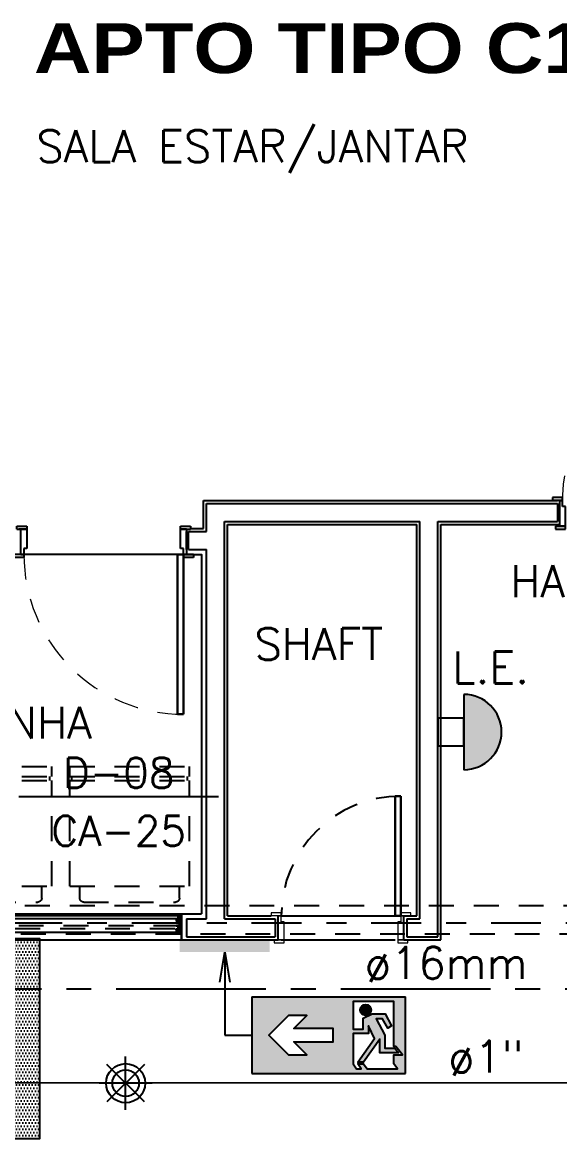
# Model space of a CAD drawing. Header units: millimetres. Extents: x 188.6 to 263.2, y 40.1 to 120.1.
# Drawn here: x 247.97 to 250.66, y 69.62 to 75.23 of the extents above; entities that cross this region are included whole.
import ezdxf
from ezdxf.enums import TextEntityAlignment as Align

# ---------------------------------------------------------------- set-up
doc = ezdxf.new("R2010")
doc.units = ezdxf.units.MM
doc.set_wipeout_variables(frame=1)
for name, pattern in [('ACAD_ISO14W100', [24, 12, -3, 0, -3, 0, -3, 0, -3]), ('CENTER2', [1.125, 0.75, -0.125, 0.125, -0.125]), ('DASHDOT2', [0.5, 0.25, -0.125, 0, -0.125]), ('HIDDEN2', [0.1875, 0.125, -0.0625]), ('XREF-TIPO$0$HIDDEN', [0.375, 0.25, -0.125]), ('XREF-TIPO$0$HIDDEN2', [0.1875, 0.125, -0.0625])]:
    doc.linetypes.add(name, pattern=pattern)
for name, color, linetype in [('ARQ', 8, 'Continuous'), ('ARQ-TXT', 8, 'Continuous'), ('ESTR-VIGAS', 11, 'HIDDEN2'), ('ESTRUTURA', 7, 'Continuous'), ('EXTINTORES', 2, 'Continuous'), ('GAS-TEXTO', 7, 'Continuous'), ('GAS-TUBO-PISO', 6, 'CENTER2'), ('INC-LE', 96, 'Continuous'), ('INC-SINALIZAÇÃO', 88, 'Continuous'), ('INC-TEXTO', 7, 'Continuous'), ('LE', 96, 'Continuous'), ('LE-TEXTO', 7, 'Continuous'), ('SPDA-COL', 7, 'Continuous'), ('SPDA-MALHA', 162, 'ACAD_ISO14W100'), ('SPK', 10, 'Continuous'), ('SPK-INTERNO', 244, 'Continuous'), ('SPK-TEXTO', 7, 'Continuous'), ('SPK-TUBO-TETO', 12, 'Continuous')]:
    doc.layers.add(name, color=color, linetype=linetype)
doc.styles.add('60-100', font='romans.shx', dxfattribs={"height": 0.16})
doc.styles.add('60-50', font='romans.shx', dxfattribs={"height": 0.08})
doc.styles.add('60-75', font='romans.shx', dxfattribs={"height": 0.12})
doc.styles.add('MC-ROMANS', font='romans')
doc.styles.add('ROMANS', font='ROMANS.SHX', dxfattribs={"height": 0.15})
doc.dimstyles.new('SETAS75', dxfattribs={"dimtxt": 0.16, "dimasz": 0.15, "dimexe": 0.15, "dimexo": 0, "dimgap": 0.1, "dimtad": 1, "dimzin": 10, "dimdsep": 46, "dimtxsty": '60-100', "dimblk1": 'OPEN', "dimblk2": 'OPEN', "dimsah": 1, "dimcen": 0, "dimclrd": 244, "dimclre": 244, "dimclrt": 7, "dimadec": 0, "dimazin": 0, "dimtfac": 1, "dimtix": 1, "dimtmove": 2, "dimatfit": 3, "dimldrblk": 'OPEN', "dimfxl": 0.15, "dimtolj": 1, "dimtzin": 6, "dimarcsym": 0})

# ---------------------------------------------------------------- blocks, each defined once
blk = doc.blocks.new('XREF-TIPO$0$geladeira')
at = {"color": 0, "linetype": 'XREF-TIPO$0$HIDDEN2'}
for p, q in [((209.0014, 120.7692), (209.0014, 121.3692)), ((209.0014, 121.3692), (209.5314, 121.3692)), ((209.5314, 120.7692), (209.5314, 121.3692)), ((209.5314, 121.3592), (209.5514, 121.3592)), ((209.5514, 120.7692), (209.5514, 121.3692)), ((209.5514, 121.3692), (209.6014, 121.3692)), ((209.6014, 120.7692), (209.6014, 121.3692)), ((208.9217, 120.8392), (208.9217, 121.2992)), ((208.9417, 121.3192), (209.0014, 121.3192)), ((208.9417, 120.8192), (209.0014, 120.8192)), ((209.5314, 120.7792), (209.5514, 120.7792)), ((209.0014, 120.7692), (209.5314, 120.7692)), ((209.5514, 120.7692), (209.6014, 120.7692))]:
    blk.add_line(p, q, dxfattribs=at)
for centre, start, end in [((208.9417, 121.2992), 90, 180), ((208.9417, 120.8392), 180, 270)]:
    blk.add_arc(centre, 0.02, start, end, dxfattribs=at)
blk = doc.blocks.new('XREF-TIPO$0$A$C0189091C')
at = {"color": 0}
for p, q in [((0.05, 0.1425), (0.05, 0.9425)), ((0.05, 0.9425), (0.08, 0.9425)), ((0.08, 0.9425), (0.05, 0.9425)), ((0.05, 0.9425), (0.05, 0.1425)), ((0.08, 0.9425), (0.08, 0.1425)), ((0.08, 0.1425), (0.08, 0.9425)), ((0, 0.1575), (0.05, 0.1575)), ((0, 0.1425), (0, 0.1575)), ((0.05, 0.1425), (0, 0.1425)), ((0, 0.1425), (0.05, 0.1425)), ((0.035, 0.015), (0.035, 0.1425)), ((0.08, 0.1425), (0.05, 0.1425)), ((0.05, 0.1425), (0.08, 0.1425)), ((0.05, 0.1425), (0.05, 0.1125)), ((0.05, 0.1125), (0.065, 0.1125)), ((0.065, 0.1125), (0.065, 0.015)), ((0.835, 0.1125), (0.85, 0.1125)), ((0.835, 0.015), (0.835, 0.1125)), ((0.85, 0.1575), (0.9, 0.1575)), ((0.85, 0.1425), (0.85, 0.1575)), ((0.865, 0.1425), (0.85, 0.1425)), ((0.85, 0.1125), (0.85, 0.1425)), ((0.85, 0.1425), (0.9, 0.1425)), ((0.865, 0.1425), (0.865, 0.015)), ((0.9, 0.1575), (0.9, 0.1425)), ((0.015, 0), (0.015, 0.015)), ((0.065, 0.015), (0.015, 0.015)), ((0.065, 0), (0.015, 0)), ((0.035, 0.015), (0.065, 0.015)), ((0.065, 0.015), (0.065, 0)), ((0.835, 0), (0.835, 0.015)), ((0.835, 0.015), (0.875, 0.015)), ((0.885, 0.015), (0.835, 0.015)), ((0.885, 0), (0.835, 0)), ((0.885, 0.015), (0.885, 0))]:
    blk.add_line(p, q, dxfattribs=at)
at = {"color": 0, "linetype": 'XREF-TIPO$0$HIDDEN2', "lineweight": 13}
blk.add_arc((0.05, 0.1425), 0.8, 360, 90, dxfattribs=at)
blk = doc.blocks.new('XREF-TIPO$0$A$C09674F7B')
h = blk.add_hatch()
h.set_pattern_fill('ANSI31', color=0, scale=0.0003, style=0)
h.paths.add_polyline_path([(0.0148, 0.0907), (0.0258, 0.0907), (0.0258, 0.0824), (0.0166, 0.0824), (0.0148, 0.0824)])
h = blk.add_hatch()
h.set_pattern_fill('ANSI31', color=0, scale=0.0003, style=0)
h.paths.add_polyline_path([(1.2852, 0.0824), (1.2852, 0.0907), (1.2742, 0.0907), (1.2742, 0.0824)])
h = blk.add_hatch()
h.set_pattern_fill('ANSI31', color=0, scale=0.0003, style=0)
h.paths.add_polyline_path([(0.0148, 0.0324), (0.0148, 0.0357), (0.0258, 0.0357), (0.0258, 0.0324), (0.0245, 0.0324)])
h = blk.add_hatch()
h.set_pattern_fill('ANSI31', color=0, scale=0.0003, style=0)
h.paths.add_polyline_path([(1.2742, 0.0305), (1.2742, 0.0338), (1.2852, 0.0338), (1.2852, 0.0305), (1.2838, 0.0305)])
at = {"color": 0}
for p, q in [((0, 0), (0, 0.0919)), ((0.0258, 0.0919), (1.2742, 0.0919)), ((0.0108, 0.0369), (0.0108, 0.0519)), ((0.0108, 0), (0.0108, 0.0353)), ((1.2892, 0.035), (1.2892, 0.0519)), ((1.3, 0.035), (1.3, 0.0519)), ((0.0144, 0), (1.289, 0))]:
    blk.add_line(p, q, dxfattribs=at)
for points in [[(0.0258, 0.0919), (0, 0.0919), (0, 0.0519), (0.0144, 0.0519, 0.446841), (0.0148, 0.0523), (0.0148, 0.0526, 0.480957), (0.0143, 0.0531), (0.0138, 0.0531), (0.0138, 0.0547, 0.329606), (0.0135, 0.0551), (0.0133, 0.0552), (0.0129, 0.0552), (0.0127, 0.0549), (0.0127, 0.0535, -0.409991), (0.0123, 0.0531), (0.0112, 0.0531, -0.414214), (0.0108, 0.0535), (0.0108, 0.0903, -0.414214), (0.0112, 0.0907), (0.0123, 0.0907, -0.414214), (0.0127, 0.0903), (0.0127, 0.0833, 0.414214), (0.0131, 0.0829), (0.0134, 0.0829, 0.414214), (0.0138, 0.0833), (0.0138, 0.0903, -0.414214), (0.0142, 0.0907), (0.0258, 0.0907), (0.0258, 0.0919)], [(1.2742, 0.0919), (1.3, 0.0919), (1.3, 0.0519), (1.2856, 0.0519, -0.446841), (1.2852, 0.0523), (1.2852, 0.0526, -0.480957), (1.2857, 0.0531), (1.2862, 0.0531), (1.2862, 0.0547, -0.329606), (1.2865, 0.0551), (1.2867, 0.0552), (1.2871, 0.0552), (1.2873, 0.0549), (1.2873, 0.0535, 0.409991), (1.2877, 0.0531), (1.2888, 0.0531, 0.414214), (1.2892, 0.0535), (1.2892, 0.0903, 0.414214), (1.2888, 0.0907), (1.2877, 0.0907, 0.414214), (1.2873, 0.0903), (1.2873, 0.0833, -0.414214), (1.2869, 0.0829), (1.2866, 0.0829, -0.414214), (1.2862, 0.0833), (1.2862, 0.0903, 0.414214), (1.2858, 0.0907), (1.2742, 0.0907), (1.2742, 0.0919)], [(0.0258, 0.0369), (0, 0.0369), (0, 0), (0.0144, 0, 0.446841), (0.0148, 0.0004), (0.0148, 0.0007, 0.480957), (0.0143, 0.0012), (0.0138, 0.0012), (0.0138, 0.0028, 0.329606), (0.0135, 0.0032), (0.0133, 0.0033), (0.0129, 0.0033), (0.0127, 0.0029), (0.0127, 0.0016, -0.409991), (0.0123, 0.0012), (0.0112, 0.0012, -0.414214), (0.0108, 0.0016), (0.0108, 0.0353, -0.414214), (0.0112, 0.0357), (0.0123, 0.0357, -0.414214), (0.0127, 0.0353), (0.0127, 0.0333, 0.414214), (0.0131, 0.0329), (0.0134, 0.0329, 0.414214), (0.0138, 0.0333), (0.0138, 0.0353, -0.414214), (0.0142, 0.0357), (0.0258, 0.0357), (0.0258, 0.0369)], [(1.2742, 0.035), (1.3, 0.035), (1.3, 0), (1.2856, 0, -0.446841), (1.2852, 0.0004), (1.2852, 0.0007, -0.480957), (1.2857, 0.0012), (1.2862, 0.0012), (1.2862, 0.0028, -0.329606), (1.2865, 0.0032), (1.2867, 0.0033), (1.2871, 0.0033), (1.2873, 0.0029), (1.2873, 0.0016, 0.409991), (1.2877, 0.0012), (1.2888, 0.0012, 0.414214), (1.2892, 0.0016), (1.2892, 0.0334, 0.414214), (1.2888, 0.0338), (1.2877, 0.0338, 0.414214), (1.2873, 0.0334), (1.2873, 0.0313, -0.414214), (1.2869, 0.0309), (1.2866, 0.0309, -0.414214), (1.2862, 0.0313), (1.2862, 0.0334, 0.414214), (1.2858, 0.0338), (1.2742, 0.0338), (1.2742, 0.035)]]:
    blk.add_lwpolyline(points, format="xyb", dxfattribs=at)
for points in [[(0.0011, 0.0907), (0.0097, 0.0907), (0.0097, 0.0532), (0.0011, 0.0532), (0.0011, 0.0907)], [(0.0014, 0.0904), (0.0094, 0.0904), (0.0094, 0.0535), (0.0014, 0.0535)], [(0.0258, 0.0907), (0.0148, 0.0907), (0.0148, 0.0824), (0.0258, 0.0824)], [(0.0166, 0.0684), (1.2838, 0.0684), (1.2838, 0.0824), (0.0166, 0.0824)], [(1.2742, 0.0907), (1.2852, 0.0907), (1.2852, 0.0824), (1.2742, 0.0824)], [(1.2989, 0.0907), (1.2903, 0.0907), (1.2903, 0.0532), (1.2989, 0.0532), (1.2989, 0.0907)], [(1.2986, 0.0904), (1.2906, 0.0904), (1.2906, 0.0535), (1.2986, 0.0535)], [(0.0011, 0.0357), (0.0097, 0.0357), (0.0097, 0.0013), (0.0011, 0.0013), (0.0011, 0.0357)], [(0.0014, 0.0354), (0.0094, 0.0354), (0.0094, 0.0016), (0.0014, 0.0016)], [(0.0258, 0.0357), (0.0148, 0.0357), (0.0148, 0.0324), (0.0258, 0.0324)], [(1.2742, 0.0338), (1.2852, 0.0338), (1.2852, 0.0305), (1.2742, 0.0305)], [(1.2989, 0.0338), (1.2903, 0.0338), (1.2903, 0.0013), (1.2989, 0.0013), (1.2989, 0.0338)], [(1.2986, 0.0335), (1.2906, 0.0335), (1.2906, 0.0016), (1.2986, 0.0016)]]:
    blk.add_lwpolyline(points, close=True, dxfattribs=at)
for points in [[(0.0258, 0.0581), (0.0258, 0.0654), (0.0257, 0.0656), (0.0254, 0.0658), (0.0252, 0.0658), (0.0249, 0.0656), (0.0248, 0.0654), (0.0248, 0.0648), (0.0148, 0.0648), (0.0141, 0.065), (0.0138, 0.0658), (0.0138, 0.0818), (0.0135, 0.0825), (0.0124, 0.0829), (0.0122, 0.0834), (0.0125, 0.0835), (0.0126, 0.0838), (0.0124, 0.0892), (0.012, 0.0894), (0.0117, 0.0894), (0.0113, 0.0892), (0.0112, 0.0839), (0.0112, 0.0834), (0.0117, 0.0822), (0.0128, 0.0818), (0.0128, 0.0658), (0.0134, 0.0643), (0.0148, 0.0638), (0.0244, 0.0638), (0.0247, 0.0636), (0.0248, 0.0634), (0.0248, 0.0581), (0.0241, 0.0558), (0.0224, 0.0544), (0.0193, 0.0534), (0.0162, 0.0529), (0.0159, 0.053), (0.0158, 0.0533), (0.0158, 0.0539), (0.0155, 0.0548), (0.0148, 0.0556), (0.0139, 0.0561), (0.0136, 0.0562), (0.0134, 0.0563), (0.0116, 0.0563), (0.0113, 0.0561), (0.0112, 0.0557), (0.0114, 0.0554), (0.0122, 0.055), (0.0124, 0.055), (0.0126, 0.055), (0.013, 0.0553), (0.0134, 0.0553), (0.0142, 0.0548), (0.0144, 0.0545), (0.0144, 0.0542), (0.0138, 0.0539), (0.0138, 0.0536), (0.0139, 0.0534), (0.0142, 0.0533), (0.0148, 0.0533), (0.0148, 0.0523), (0.0149, 0.052), (0.0152, 0.0519), (0.0191, 0.0523), (0.0228, 0.0535), (0.025, 0.0553), (0.0258, 0.0581)], [(0.0184, 0.0673), (0.019, 0.0675), (0.0197, 0.0676), (0.0199, 0.0677), (0.02, 0.068), (0.0198, 0.0683), (0.0189, 0.0683), (0.0179, 0.068), (0.017, 0.0674), (0.0169, 0.0672), (0.0169, 0.067), (0.0172, 0.0664), (0.0179, 0.0662), (0.021, 0.0662), (0.0211, 0.0661), (0.0212, 0.066), (0.0212, 0.0659), (0.0212, 0.0658), (0.0214, 0.0657), (0.0242, 0.0657), (0.0243, 0.0658), (0.0244, 0.0659), (0.0244, 0.066), (0.0244, 0.0661), (0.0246, 0.0662), (0.0256, 0.0662), (0.0258, 0.0662), (0.0258, 0.066), (0.0258, 0.0646), (0.0259, 0.0643), (0.0262, 0.0642), (0.0264, 0.0643), (0.0266, 0.0645), (0.0271, 0.0664), (0.0277, 0.0672), (0.0289, 0.0676), (0.029, 0.0678), (0.029, 0.0682), (0.0288, 0.0683), (0.0276, 0.0683), (0.0269, 0.0681), (0.0263, 0.0674), (0.0263, 0.0674), (0.0261, 0.0673), (0.0248, 0.0673), (0.0255, 0.0675), (0.0261, 0.0676), (0.0264, 0.0677), (0.0265, 0.068), (0.0265, 0.0682), (0.0264, 0.0683), (0.0253, 0.0683), (0.0243, 0.0679), (0.0235, 0.0674), (0.0234, 0.0673), (0.0232, 0.0673), (0.0214, 0.0673), (0.0221, 0.0675), (0.0228, 0.0676), (0.0231, 0.0677), (0.0232, 0.068), (0.0231, 0.0683), (0.0219, 0.0683), (0.0209, 0.068), (0.0201, 0.0674), (0.02, 0.0673), (0.0198, 0.0673), (0.0184, 0.0673)], [(1.2816, 0.0673), (1.281, 0.0675), (1.2803, 0.0676), (1.2801, 0.0677), (1.28, 0.068), (1.2802, 0.0683), (1.2811, 0.0683), (1.2821, 0.068), (1.283, 0.0674), (1.2831, 0.0672), (1.2831, 0.067), (1.2828, 0.0664), (1.2822, 0.0662), (1.2791, 0.0662), (1.2789, 0.0661), (1.2789, 0.066), (1.2789, 0.0659), (1.2788, 0.0658), (1.2787, 0.0657), (1.2759, 0.0657), (1.2757, 0.0658), (1.2757, 0.0659), (1.2757, 0.066), (1.2756, 0.0661), (1.2755, 0.0662), (1.2744, 0.0662), (1.2743, 0.0662), (1.2742, 0.066), (1.2742, 0.0646), (1.2741, 0.0643), (1.2738, 0.0642), (1.2736, 0.0643), (1.2734, 0.0645), (1.2729, 0.0664), (1.2723, 0.0672), (1.2711, 0.0676), (1.271, 0.0678), (1.271, 0.0682), (1.2713, 0.0683), (1.2724, 0.0683), (1.2731, 0.0681), (1.2737, 0.0674), (1.2738, 0.0674), (1.274, 0.0673), (1.2752, 0.0673), (1.2746, 0.0675), (1.2739, 0.0676), (1.2736, 0.0677), (1.2735, 0.068), (1.2735, 0.0682), (1.2736, 0.0683), (1.2747, 0.0683), (1.2757, 0.0679), (1.2765, 0.0674), (1.2767, 0.0673), (1.2768, 0.0673), (1.2786, 0.0673), (1.2779, 0.0675), (1.2773, 0.0676), (1.2769, 0.0677), (1.2768, 0.068), (1.2769, 0.0683), (1.2781, 0.0683), (1.2791, 0.068), (1.2799, 0.0674), (1.2801, 0.0673), (1.2802, 0.0673), (1.2816, 0.0673)], [(1.2742, 0.0581), (1.2742, 0.0654), (1.2743, 0.0656), (1.2746, 0.0658), (1.2748, 0.0658), (1.2751, 0.0656), (1.2752, 0.0654), (1.2752, 0.0648), (1.2852, 0.0648), (1.2859, 0.065), (1.2862, 0.0658), (1.2862, 0.0818), (1.2865, 0.0825), (1.2877, 0.0829), (1.2878, 0.0834), (1.2875, 0.0835), (1.2874, 0.0838), (1.2876, 0.0892), (1.288, 0.0894), (1.2883, 0.0894), (1.2887, 0.0892), (1.2888, 0.0839), (1.2888, 0.0834), (1.2884, 0.0822), (1.2872, 0.0818), (1.2872, 0.0658), (1.2866, 0.0643), (1.2852, 0.0638), (1.2756, 0.0638), (1.2754, 0.0636), (1.2752, 0.0634), (1.2752, 0.0581), (1.2759, 0.0558), (1.2776, 0.0544), (1.2807, 0.0534), (1.2838, 0.0529), (1.2841, 0.053), (1.2842, 0.0533), (1.2842, 0.0539), (1.2845, 0.0548), (1.2852, 0.0556), (1.2861, 0.0561), (1.2864, 0.0562), (1.2866, 0.0563), (1.2884, 0.0563), (1.2887, 0.0561), (1.2888, 0.0557), (1.2886, 0.0554), (1.2878, 0.055), (1.2877, 0.055), (1.2875, 0.055), (1.287, 0.0553), (1.2866, 0.0553), (1.2858, 0.0548), (1.2856, 0.0545), (1.2857, 0.0542), (1.2862, 0.0539), (1.2862, 0.0536), (1.2861, 0.0534), (1.2858, 0.0533), (1.2852, 0.0533), (1.2852, 0.0523), (1.2851, 0.052), (1.2848, 0.0519), (1.281, 0.0523), (1.2772, 0.0535), (1.275, 0.0553), (1.2742, 0.0581)], [(0.0258, 0.0062), (0.0258, 0.0154), (0.0257, 0.0156), (0.0254, 0.0158), (0.0252, 0.0158), (0.0249, 0.0156), (0.0248, 0.0154), (0.0248, 0.0148), (0.0148, 0.0148), (0.0141, 0.015), (0.0138, 0.0158), (0.0138, 0.0318), (0.0135, 0.0325), (0.0124, 0.0329), (0.0122, 0.0334), (0.0125, 0.0335), (0.0126, 0.0338), (0.0124, 0.0342), (0.012, 0.0344), (0.0117, 0.0344), (0.0113, 0.0342), (0.0112, 0.0339), (0.0112, 0.0334), (0.0117, 0.0322), (0.0128, 0.0318), (0.0128, 0.0158), (0.0134, 0.0143), (0.0148, 0.0138), (0.0244, 0.0138), (0.0247, 0.0136), (0.0248, 0.0134), (0.0248, 0.0062), (0.0241, 0.0039), (0.0224, 0.0025), (0.0194, 0.0015), (0.0162, 0.001), (0.016, 0.0011), (0.0158, 0.0014), (0.0158, 0.002), (0.0155, 0.0029), (0.0148, 0.0037), (0.0139, 0.0042), (0.0136, 0.0043), (0.0134, 0.0043), (0.0116, 0.0043), (0.0113, 0.0042), (0.0112, 0.0038), (0.0114, 0.0035), (0.0122, 0.0031), (0.0124, 0.003), (0.0126, 0.0031), (0.013, 0.0033), (0.0134, 0.0033), (0.0142, 0.0029), (0.0144, 0.0026), (0.0144, 0.0023), (0.0138, 0.002), (0.0138, 0.0017), (0.0139, 0.0015), (0.0142, 0.0013), (0.0148, 0.0013), (0.0148, 0.0004), (0.0149, 0.0001), (0.0152, 0), (0.0191, 0.0004), (0.0228, 0.0016), (0.025, 0.0034), (0.0258, 0.0062)], [(0.0184, 0.0173), (0.019, 0.0175), (0.0197, 0.0176), (0.0199, 0.0177), (0.02, 0.018), (0.0198, 0.0183), (0.0189, 0.0183), (0.0179, 0.018), (0.017, 0.0174), (0.0169, 0.0172), (0.0169, 0.017), (0.0172, 0.0164), (0.0179, 0.0162), (0.021, 0.0162), (0.0211, 0.0161), (0.0212, 0.016), (0.0212, 0.0159), (0.0212, 0.0158), (0.0214, 0.0157), (0.0242, 0.0157), (0.0243, 0.0158), (0.0244, 0.0159), (0.0244, 0.016), (0.0244, 0.0161), (0.0246, 0.0162), (0.0256, 0.0162), (0.0258, 0.0162), (0.0258, 0.016), (0.0258, 0.0146), (0.0259, 0.0143), (0.0262, 0.0142), (0.0264, 0.0143), (0.0266, 0.0145), (0.0271, 0.0164), (0.0277, 0.0172), (0.0289, 0.0176), (0.029, 0.0178), (0.029, 0.0182), (0.0288, 0.0183), (0.0276, 0.0183), (0.0269, 0.0181), (0.0263, 0.0174), (0.0263, 0.0174), (0.0261, 0.0173), (0.0248, 0.0173), (0.0255, 0.0175), (0.0261, 0.0176), (0.0264, 0.0177), (0.0265, 0.018), (0.0265, 0.0182), (0.0264, 0.0183), (0.0253, 0.0183), (0.0243, 0.0179), (0.0235, 0.0174), (0.0234, 0.0173), (0.0232, 0.0173), (0.0214, 0.0173), (0.0221, 0.0175), (0.0228, 0.0176), (0.0231, 0.0177), (0.0232, 0.018), (0.0231, 0.0183), (0.0219, 0.0183), (0.0209, 0.018), (0.0201, 0.0174), (0.02, 0.0173), (0.0198, 0.0173), (0.0184, 0.0173)], [(1.2816, 0.0154), (1.281, 0.0156), (1.2803, 0.0157), (1.2801, 0.0158), (1.28, 0.0161), (1.2802, 0.0164), (1.2811, 0.0164), (1.2821, 0.0161), (1.283, 0.0155), (1.2831, 0.0153), (1.2831, 0.0151), (1.2828, 0.0145), (1.2821, 0.0143), (1.2791, 0.0143), (1.2789, 0.0142), (1.2789, 0.0141), (1.2789, 0.014), (1.2788, 0.0139), (1.2787, 0.0138), (1.2759, 0.0138), (1.2757, 0.0139), (1.2757, 0.014), (1.2757, 0.0141), (1.2756, 0.0142), (1.2755, 0.0143), (1.2744, 0.0143), (1.2743, 0.0142), (1.2742, 0.0141), (1.2742, 0.0127), (1.2741, 0.0124), (1.2738, 0.0123), (1.2736, 0.0124), (1.2734, 0.0126), (1.2729, 0.0145), (1.2723, 0.0153), (1.2711, 0.0157), (1.271, 0.0159), (1.271, 0.0162), (1.2713, 0.0164), (1.2724, 0.0164), (1.2731, 0.0161), (1.2737, 0.0155), (1.2738, 0.0155), (1.274, 0.0154), (1.2752, 0.0154), (1.2746, 0.0156), (1.2739, 0.0157), (1.2736, 0.0158), (1.2735, 0.0161), (1.2735, 0.0163), (1.2736, 0.0164), (1.2747, 0.0164), (1.2757, 0.016), (1.2765, 0.0155), (1.2767, 0.0154), (1.2768, 0.0154), (1.2786, 0.0154), (1.2779, 0.0156), (1.2773, 0.0157), (1.2769, 0.0158), (1.2768, 0.0161), (1.2769, 0.0164), (1.2781, 0.0164), (1.2791, 0.0161), (1.2799, 0.0155), (1.2801, 0.0154), (1.2802, 0.0154), (1.2816, 0.0154)], [(1.2742, 0.0062), (1.2742, 0.0134), (1.2743, 0.0137), (1.2746, 0.0138), (1.2748, 0.0138), (1.2751, 0.0137), (1.2752, 0.0134), (1.2752, 0.0128), (1.2852, 0.0128), (1.2859, 0.0131), (1.2862, 0.0138), (1.2862, 0.0298), (1.2865, 0.0306), (1.2876, 0.031), (1.2878, 0.0314), (1.2875, 0.0316), (1.2874, 0.0319), (1.2876, 0.0323), (1.288, 0.0325), (1.2883, 0.0325), (1.2887, 0.0323), (1.2888, 0.032), (1.2888, 0.0314), (1.2884, 0.0303), (1.2872, 0.0298), (1.2872, 0.0138), (1.2866, 0.0124), (1.2852, 0.0118), (1.2756, 0.0118), (1.2754, 0.0117), (1.2752, 0.0114), (1.2752, 0.0062), (1.2759, 0.0039), (1.2776, 0.0025), (1.2807, 0.0015), (1.2838, 0.001), (1.2841, 0.0011), (1.2842, 0.0014), (1.2842, 0.002), (1.2845, 0.0029), (1.2852, 0.0037), (1.2861, 0.0042), (1.2864, 0.0043), (1.2866, 0.0043), (1.2884, 0.0043), (1.2887, 0.0042), (1.2888, 0.0038), (1.2886, 0.0035), (1.2878, 0.0031), (1.2877, 0.003), (1.2875, 0.0031), (1.287, 0.0033), (1.2866, 0.0033), (1.2858, 0.0029), (1.2856, 0.0026), (1.2857, 0.0023), (1.2862, 0.002), (1.2862, 0.0017), (1.2861, 0.0015), (1.2858, 0.0013), (1.2852, 0.0013), (1.2852, 0.0004), (1.2851, 0.0001), (1.2848, 0), (1.281, 0.0004), (1.2772, 0.0016), (1.275, 0.0034), (1.2742, 0.0062)]]:
    blk.add_lwpolyline(points, dxfattribs=at)
at = {"color": 0, "linetype": 'XREF-TIPO$0$HIDDEN', "ltscale": 0.5}
blk.add_lwpolyline([(0.0166, 0.0184), (1.2838, 0.0184), (1.2838, 0.0324), (0.0166, 0.0324)], close=True, dxfattribs=at)
blk = doc.blocks.new('ESTR-TP-29.09.2016')
at = {"layer": 'ESTR-VIGAS'}
for points in [[(45.75, 11.2952), (41.105, 11.2952)], [(41.105, 11.1552), (45.75, 11.1552)]]:
    blk.add_lwpolyline(points, dxfattribs=at)
blk = doc.blocks.new('indicação extintor')
h = blk.add_hatch()
h.set_pattern_fill('DOTS', color=50, scale=0.01)
h.paths.add_polyline_path([(0.5, 1), (-0.5, 1), (-0.5, 0), (0.5, 0)])
h.paths.add_polyline_path([(0.35, 0.85), (0.35, 0.15), (-0.35, 0.15), (-0.35, 0.85)], flags=16)
h = blk.add_hatch()
h.set_pattern_fill('DOTS', color=244, scale=0.01)
h.paths.add_polyline_path([(0.35, 0.85), (-0.35, 0.85), (-0.35, 0.15), (0.35, 0.15)])
at = {"color": 244}
for p, q in [((0.35, 0.85), (-0.35, 0.85)), ((-0.35, 0.85), (-0.35, 0.15)), ((0.35, 0.15), (0.35, 0.85)), ((-0.35, 0.15), (0.35, 0.15))]:
    blk.add_line(p, q, dxfattribs=at)
blk.add_lwpolyline([(-0.5, 0), (0.5, 0), (0.5, 1), (-0.5, 1)], close=True, dxfattribs=at)
blk = doc.blocks.new('SPK')
blk.add_wipeout([(-0.0692, 0.0692), (-0.0673, 0.0711), (-0.0673, 0.0711), (-0.0658, 0.0724), (-0.0658, 0.0724), (-0.0636, 0.0744), (-0.0636, 0.0744), (-0.0618, 0.0759), (-0.0618, 0.0759), (-0.0596, 0.0776), (-0.0596, 0.0776), (-0.0579, 0.0789), (-0.0579, 0.0789), (-0.0546, 0.0813), (-0.0546, 0.0813), (-0.0525, 0.0826), (-0.0507, 0.0837), (-0.0507, 0.0837), (-0.0481, 0.0852), (-0.0481, 0.0852), (-0.0453, 0.0868), (-0.0453, 0.0868), (-0.0431, 0.0879), (-0.0416, 0.0886), (-0.0399, 0.0894), (-0.0399, 0.0894), (-0.0364, 0.0908), (-0.0364, 0.0908), (-0.0341, 0.0917), (-0.0318, 0.0926), (-0.0302, 0.0931), (-0.0281, 0.0938), (-0.0266, 0.0942), (-0.0266, 0.0942), (-0.0244, 0.0948), (-0.0226, 0.0952), (-0.0226, 0.0952), (-0.0203, 0.0957), (-0.0203, 0.0957), (-0.0183, 0.0961), (-0.0183, 0.0961), (-0.0148, 0.0968), (-0.0148, 0.0968), (-0.0114, 0.0972), (-0.01, 0.0974), (-0.0083, 0.0975), (-0.0083, 0.0975), (-0.0058, 0.0977), (-0.0047, 0.0978), (-0.0047, 0.0978), (-0.0027, 0.0978), (-0.0027, 0.0978), (-0.001, 0.0979), (-0.001, 0.0979), (0, 0.0979), (0.0016, 0.0979), (0.0038, 0.0978), (0.0038, 0.0978), (0.0084, 0.0975), (0.0113, 0.0972), (0.0113, 0.0972), (0.0155, 0.0966), (0.0175, 0.0963), (0.0175, 0.0963), (0.0207, 0.0957), (0.0228, 0.0952), (0.0248, 0.0947), (0.0248, 0.0947), (0.0274, 0.094), (0.0274, 0.094), (0.0306, 0.093), (0.0324, 0.0924), (0.0324, 0.0924), (0.0354, 0.0912), (0.0373, 0.0905), (0.0373, 0.0905), (0.0398, 0.0894), (0.0422, 0.0883), (0.0422, 0.0883), (0.0451, 0.0869), (0.0469, 0.0859), (0.049, 0.0847), (0.0513, 0.0833), (0.053, 0.0823), (0.0549, 0.081), (0.0566, 0.0798), (0.0566, 0.0798), (0.0592, 0.078), (0.0615, 0.0762), (0.0659, 0.0724), (0.0669, 0.0714), (0.0669, 0.0714), (0.0692, 0.0692), (0.0692, 0.0692), (0.0692, 0.0692), (0.0692, 0.0692), (0.0717, 0.0667), (0.0717, 0.0667), (0.0739, 0.0642), (0.0739, 0.0642), (0.0753, 0.0626), (0.0753, 0.0626), (0.0765, 0.0611), (0.0765, 0.0611), (0.0785, 0.0585), (0.0785, 0.0585), (0.0805, 0.0556), (0.0805, 0.0556), (0.0805, 0.0556), (0.0826, 0.0526), (0.0826, 0.0526), (0.0841, 0.05), (0.0841, 0.05), (0.0855, 0.0476), (0.0865, 0.0458), (0.0865, 0.0458), (0.0877, 0.0434), (0.0877, 0.0434), (0.0877, 0.0434), (0.089, 0.0407), (0.089, 0.0407), (0.0901, 0.0382), (0.0901, 0.0382), (0.0915, 0.0348), (0.0915, 0.0348), (0.0927, 0.0315), (0.0932, 0.0298), (0.0938, 0.028), (0.0938, 0.028), (0.0938, 0.028), (0.0948, 0.0246), (0.0948, 0.0246), (0.0948, 0.0246), (0.0952, 0.0228), (0.0952, 0.0228), (0.0957, 0.0206), (0.0961, 0.0188), (0.0964, 0.0169), (0.0967, 0.0153), (0.0969, 0.0135), (0.0969, 0.0135), (0.0972, 0.0113), (0.0972, 0.0113), (0.0975, 0.0085), (0.0975, 0.0085), (0.0978, 0.005), (0.0978, 0.005), (0.0979, 0.0023), (0.0979, 0.0023), (0.0979, 0), (0.0979, 0), (0.0978, -0.0048), (0.0978, -0.0048), (0.0976, -0.0077), (0.0973, -0.0103), (0.0973, -0.0103), (0.0968, -0.0148), (0.0968, -0.0148), (0.0959, -0.0195), (0.0959, -0.0195), (0.0949, -0.0238), (0.0949, -0.0238), (0.094, -0.0272), (0.094, -0.0272), (0.093, -0.0305), (0.093, -0.0305), (0.0911, -0.0357), (0.0911, -0.0357), (0.0897, -0.0391), (0.0897, -0.0391), (0.088, -0.0429), (0.088, -0.0429), (0.0861, -0.0466), (0.0844, -0.0496), (0.082, -0.0534), (0.082, -0.0534), (0.0794, -0.0572), (0.0776, -0.0596), (0.0776, -0.0596), (0.074, -0.0641), (0.074, -0.0641), (0.074, -0.0641), (0.069, -0.069), (0.0692, -0.0692), (0.0675, -0.0709), (0.0675, -0.0709), (0.0664, -0.0719), (0.0651, -0.0731), (0.064, -0.0741), (0.0627, -0.0752), (0.061, -0.0766), (0.0597, -0.0776), (0.0584, -0.0785), (0.0564, -0.08), (0.0546, -0.0813), (0.053, -0.0823), (0.0515, -0.0833), (0.0488, -0.0849), (0.0465, -0.0862), (0.0443, -0.0873), (0.0415, -0.0887), (0.0389, -0.0898), (0.037, -0.0907), (0.0339, -0.0918), (0.0339, -0.0918), (0.0315, -0.0927), (0.0283, -0.0937), (0.0244, -0.0948), (0.0216, -0.0955), (0.019, -0.096), (0.0154, -0.0967), (0.0126, -0.0971), (0.0101, -0.0974), (0.0064, -0.0977), (0.0029, -0.0979), (0, -0.0979), (-0.0021, -0.0979), (-0.0084, -0.0975), (-0.0131, -0.097), (-0.0169, -0.0964), (-0.019, -0.096), (-0.0218, -0.0954), (-0.0218, -0.0954), (-0.0256, -0.0945), (-0.0275, -0.094), (-0.0305, -0.093), (-0.0342, -0.0917), (-0.0367, -0.0908), (-0.0398, -0.0894), (-0.044, -0.0874), (-0.0451, -0.0869), (-0.0481, -0.0853), (-0.0511, -0.0835), (-0.053, -0.0823), (-0.0553, -0.0808), (-0.059, -0.0781), (-0.0603, -0.0771), (-0.0619, -0.0759), (-0.064, -0.0741), (-0.0665, -0.0718), (-0.0676, -0.0708), (-0.0692, -0.0692), (-0.0718, -0.0665), (-0.0755, -0.0623), (-0.0755, -0.0623), (-0.0792, -0.0576), (-0.0792, -0.0576), (-0.0813, -0.0545), (-0.0813, -0.0545), (-0.0848, -0.0489), (-0.0865, -0.0458), (-0.0865, -0.0458), (-0.0865, -0.0458), (-0.0891, -0.0406), (-0.0891, -0.0406), (-0.0912, -0.0355), (-0.0912, -0.0355), (-0.093, -0.0306), (-0.093, -0.0306), (-0.0944, -0.0259), (-0.0953, -0.0222), (-0.0962, -0.0181), (-0.0967, -0.015), (-0.0972, -0.0118), (-0.0976, -0.007), (-0.0978, -0.0044), (-0.0979, 0), (-0.0978, 0.0032), (-0.0977, 0.0066), (-0.0977, 0.0066), (-0.0974, 0.01), (-0.0974, 0.01), (-0.0969, 0.0136), (-0.0965, 0.0165), (-0.096, 0.019), (-0.0954, 0.022), (-0.0947, 0.0246), (-0.094, 0.0273), (-0.0932, 0.03), (-0.0932, 0.03), (-0.0919, 0.0338), (-0.0919, 0.0338), (-0.0891, 0.0405), (-0.0878, 0.0433), (-0.0865, 0.0458), (-0.0842, 0.0499), (-0.0842, 0.0499), (-0.0842, 0.0499), (-0.0819, 0.0537), (-0.0819, 0.0537), (-0.0794, 0.0572), (-0.0794, 0.0572), (-0.0758, 0.062), (-0.0758, 0.062), (-0.0725, 0.0658), (-0.0691, 0.0691)]).dxf.layer = 'SPK'
at = {"layer": 'SPK'}
blk.add_circle((0, 0), 0.0979, dxfattribs=at)
at = {"layer": 'SPK-INTERNO'}
for p, q in [((0, 0.1332), (0, -0.1332)), ((-0.0942, 0.0942), (0.0942, -0.0942)), ((-0.0942, -0.0942), (0.0942, 0.0942)), ((-0.1332, 0), (0.1332, 0))]:
    blk.add_line(p, q, dxfattribs=at)
blk.add_circle((0, 0), 0.0666, dxfattribs=at)
blk = doc.blocks.new('LE')
at = {"layer": 'INC-LE'}
blk.add_hatch(color=256, dxfattribs=at).paths.add_polyline_path([(-0.1674, 0.1162), (0.1674, 0.1162, 1)])
blk.add_line((-0.1674, 0.1162), (0.1674, 0.1162), dxfattribs=at)
blk.add_lwpolyline([(-0.0614, 0), (0.0614, 0), (0.0614, 0.1162), (-0.0614, 0.1162)], close=True, dxfattribs=at)
blk.add_arc((0, 0.1162), 0.1674, 0, 180, dxfattribs=at)
blk = doc.blocks.new('INDU')
at = {"color": 7}
blk.add_line((-0.005, 0), (0.005, 0), dxfattribs=at)
at = {"style": 'ROMANS'}
for tag, p in [('TQ-01', (0, 0.001189)), ('100', (0, -0.001718))]:
    blk.add_attdef(tag, text='', height=0.0015, dxfattribs=at).set_placement(p, align=Align.MIDDLE)
blk = doc.blocks.new('_OPEN')
at = {"color": 0, "linetype": 'ByBlock'}
for p, q in [((-1, 0.167), (0, 0)), ((0, 0), (-1, -0.167)), ((0, 0), (-1, 0))]:
    blk.add_line(p, q, dxfattribs=at)
blk = doc.blocks.new('seta lat 1-100')
at = {"layer": 'INC-SINALIZAÇÃO'}
h = blk.add_hatch(color=119, dxfattribs=at)
h.dxf.hatch_style = 1
h.paths.add_polyline_path([(0, 0.1997), (-0.8, 0.1997), (-0.8, -0.1997), (0, -0.1997)])
h.paths.add_polyline_path([(-0.6091, 0.1021), (-0.5127, 0.1021), (-0.5808, 0.034), (-0.3767, 0.034), (-0.3767, -0.0341), (-0.5808, -0.0341), (-0.5127, -0.1022), (-0.6091, -0.1022), (-0.7112, 0)], flags=16)
h.paths.add_polyline_path([(-0.2721, 0.1757), (-0.0599, 0.1757), (-0.0599, -0.0584), (-0.0502, -0.0584), (-0.0154, -0.1022), (-0.0599, -0.1022), (-0.0599, -0.1499), (-0.0416, -0.1757), (-0.1992, -0.1757), (-0.2176, -0.1499), (-0.2478, -0.1499), (-0.2295, -0.1757), (-0.2538, -0.1757), (-0.2721, -0.1499), (-0.2721, 0.0082), (-0.1922, 0.0082), (-0.1922, 0.0475), (-0.1608, -0.0179), (-0.2478, -0.1403), (-0.2176, -0.1403), (-0.1322, -0.0203), (-0.1322, -0.0926), (-0.0353, -0.0926), (-0.0548, -0.068), (-0.1068, -0.068), (-0.1068, -0.0002), (-0.1522, 0.0852), (-0.1191, 0.0852), (-0.0914, 0.0367), (-0.0714, 0.049), (-0.1053, 0.1106), (-0.1722, 0.1106), (-0.2206, 0.0882), (-0.2206, 0.0313), (-0.2721, 0.0313)], flags=16)
h.paths.add_polyline_path([(-0.1788, 0.1312, -1), (-0.2358, 0.1312, -1)], flags=0)
h = blk.add_hatch(color=119, dxfattribs=at)
h.dxf.hatch_style = 1
h.paths.add_polyline_path([(-0.1788, 0.1312, 1), (-0.2358, 0.1312, 1)])
at = {"layer": 'INC-SINALIZAÇÃO', "color": 119}
for p, q in [((-0.8, 0.1997), (0, 0.1997)), ((-0.8, 0.1997), (-0.8, -0.1997)), ((0, -0.1997), (0, 0.1997)), ((-0.8, -0.1997), (0, -0.1997))]:
    blk.add_line(p, q, dxfattribs=at)
for points in [[(-0.1608, -0.0179), (-0.1922, 0.0475), (-0.1922, 0.0082), (-0.2721, 0.0082), (-0.2721, -0.1499), (-0.2538, -0.1757), (-0.2295, -0.1757), (-0.2478, -0.1499), (-0.2176, -0.1499), (-0.1992, -0.1757), (-0.0416, -0.1757), (-0.0599, -0.1499), (-0.0599, -0.1022), (-0.0154, -0.1022), (-0.0502, -0.0584), (-0.0599, -0.0584), (-0.0599, 0.1757), (-0.2721, 0.1757), (-0.2721, 0.0313), (-0.2206, 0.0313), (-0.2206, 0.0882), (-0.1722, 0.1106), (-0.1053, 0.1106), (-0.0714, 0.049), (-0.0914, 0.0367), (-0.1191, 0.0852), (-0.1522, 0.0852), (-0.1068, -0.0002), (-0.1068, -0.068), (-0.0548, -0.068), (-0.0353, -0.0926), (-0.1322, -0.0926), (-0.1322, -0.0203), (-0.2176, -0.1403), (-0.2478, -0.1403)], [(-0.0353, -0.0926), (-0.1322, -0.0926), (-0.1322, -0.0203), (-0.2176, -0.1403), (-0.2478, -0.1403), (-0.1608, -0.0179), (-0.1922, 0.0475), (-0.1922, 0.0082), (-0.2721, 0.0082), (-0.2721, -0.1499), (-0.2538, -0.1757), (-0.2295, -0.1757), (-0.2478, -0.1499), (-0.2176, -0.1499), (-0.1992, -0.1757), (-0.0416, -0.1757), (-0.0599, -0.1499), (-0.0599, -0.1022), (-0.0154, -0.1022), (-0.0502, -0.0584), (-0.0599, -0.0584), (-0.0599, 0.1757), (-0.2721, 0.1757), (-0.2721, 0.0313), (-0.2206, 0.0313), (-0.2206, 0.0882), (-0.1722, 0.1106), (-0.1053, 0.1106), (-0.0714, 0.049), (-0.0914, 0.0367), (-0.1191, 0.0852), (-0.1522, 0.0852), (-0.1068, -0.0002), (-0.1068, -0.068), (-0.0548, -0.068)], [(-0.5127, 0.1021), (-0.6091, 0.1021), (-0.7112, 0), (-0.6091, -0.1022), (-0.5127, -0.1022), (-0.5808, -0.0341), (-0.3767, -0.0341), (-0.3767, 0.034), (-0.5808, 0.034)], [(-0.3767, 0.034), (-0.5808, 0.034), (-0.5127, 0.1021), (-0.6091, 0.1021), (-0.7112, 0), (-0.6091, -0.1022), (-0.5127, -0.1022), (-0.5808, -0.0341), (-0.3767, -0.0341)]]:
    blk.add_lwpolyline(points, close=True, dxfattribs=at)
blk.add_lwpolyline([(-0.2358, 0.1312, -1), (-0.1788, 0.1312, -1)], format="xyb", close=True, dxfattribs=at)
blk.add_circle((-0.2073, 0.1312), 0.0285, dxfattribs=at)
blk = doc.blocks.new('A$C0ECE51B6')
at = {"layer": 'INC-SINALIZAÇÃO', "color": 119}
blk.add_solid([(0.225, 0.06), (0.225, 0), (-0.225, 0.06), (-0.225, 0)], dxfattribs=at)

msp = doc.modelspace()

# ---------------------------------------------------------------- linework, layer by layer
at = {"layer": 'ARQ'}
for p, q in [((248.8732, 72.6996), (248.8732, 72.8396)), ((248.8732, 72.8396), (250.6482, 72.8396)), ((248.8732, 72.6996), (248.8732, 72.8396)), ((248.8732, 72.8396), (250.6482, 72.8396)), ((248.8882, 72.6846), (248.8882, 72.8246)), ((248.8882, 72.8246), (250.6482, 72.8246)), ((248.8882, 72.6846), (248.8882, 72.8246)), ((248.8882, 72.8246), (250.6482, 72.8246)), ((250.6482, 72.8246), (250.6482, 72.7346)), ((250.6482, 72.8246), (250.6482, 72.7346)), ((248.9782, 70.7446), (248.9782, 72.7346)), ((248.9782, 72.7346), (249.9582, 72.7346)), ((248.9782, 70.7446), (248.9782, 72.7346)), ((248.9782, 72.7346), (249.9582, 72.7346)), ((248.9932, 70.7595), (248.9932, 72.7196)), ((248.9932, 72.7196), (249.9432, 72.7196)), ((248.9932, 70.7595), (248.9932, 72.7196)), ((248.9932, 72.7196), (249.9432, 72.7196)), ((249.9432, 70.7595), (249.9432, 72.7196)), ((249.9432, 70.7595), (249.9432, 72.7196)), ((249.9582, 70.7446), (249.9582, 72.7346)), ((249.9582, 70.7446), (249.9582, 72.7346)), ((250.0482, 70.6546), (250.0482, 72.7346)), ((250.0482, 72.7346), (250.6482, 72.7346)), ((250.0482, 70.6546), (250.0482, 72.7346)), ((250.0482, 72.7346), (250.6482, 72.7346)), ((250.0632, 70.6396), (250.0632, 72.7196)), ((250.0632, 72.7196), (250.6582, 72.7196)), ((250.0632, 70.6396), (250.0632, 72.7196)), ((250.0632, 72.7196), (250.6582, 72.7196)), ((248.7882, 72.5946), (248.7882, 72.6846)), ((248.7882, 72.5946), (248.7882, 72.6846)), ((248.7982, 72.5946), (248.7982, 72.6846)), ((248.7982, 72.6846), (248.8882, 72.6846)), ((248.7982, 72.5946), (248.7982, 72.6846)), ((248.7982, 72.6846), (248.8882, 72.6846)), ((248.8082, 72.6996), (248.8732, 72.6996)), ((248.8082, 72.6996), (248.8732, 72.6996)), ((248.7732, 72.5696), (247.9732, 72.5696)), ((248.7732, 72.5696), (247.9732, 72.5696)), ((248.7982, 72.5946), (248.8882, 72.5946)), ((248.7982, 72.5946), (248.8882, 72.5946)), ((248.8882, 70.7446), (248.8882, 72.5946)), ((248.8882, 70.7446), (248.8882, 72.5946)), ((249.8632, 71.3595), (249.8332, 71.3595)), ((249.8332, 71.3595), (249.8332, 70.7595)), ((249.8332, 70.7595), (249.8332, 71.3595)), ((249.8332, 71.3595), (249.8632, 71.3595)), ((249.8632, 71.3595), (249.8332, 71.3595)), ((249.8332, 71.3595), (249.8332, 70.7595)), ((249.8332, 70.7595), (249.8332, 71.3595)), ((249.8332, 71.3595), (249.8632, 71.3595)), ((249.8632, 70.7595), (249.8632, 71.3595)), ((249.8632, 71.3595), (249.8632, 70.7595)), ((249.8632, 70.7595), (249.8632, 71.3595)), ((249.8632, 71.3595), (249.8632, 70.7595)), ((248.7632, 70.7696), (248.8632, 70.7696)), ((248.7632, 70.6394), (248.7632, 70.7696)), ((248.7632, 70.7696), (248.7632, 70.6396)), ((248.7632, 70.7696), (248.8632, 70.7696)), ((248.7632, 70.6394), (248.7632, 70.7696)), ((248.7632, 70.7696), (248.7632, 70.6396)), ((248.9932, 70.7595), (249.2132, 70.7595)), ((248.9932, 70.7595), (249.2132, 70.7595)), ((249.2482, 70.6396), (249.2482, 70.7595)), ((249.2482, 70.6396), (249.2482, 70.7595)), ((249.2632, 70.7595), (249.8332, 70.7595)), ((249.2632, 70.7595), (249.8332, 70.7595)), ((249.8332, 70.7595), (249.8632, 70.7595)), ((249.8632, 70.7595), (249.8332, 70.7595)), ((249.8332, 70.7595), (249.8632, 70.7595)), ((249.8632, 70.7595), (249.8332, 70.7595)), ((249.8782, 70.7595), (249.9432, 70.7595)), ((249.8782, 70.6396), (249.8782, 70.7595)), ((249.8782, 70.7595), (249.9432, 70.7595)), ((249.8782, 70.6396), (249.8782, 70.7595)), ((248.7882, 70.7446), (248.8882, 70.7446)), ((248.7882, 70.7446), (248.7882, 70.6546)), ((248.7882, 70.7446), (248.8882, 70.7446)), ((248.7882, 70.7446), (248.7882, 70.6546)), ((248.9782, 70.7446), (249.2332, 70.7446)), ((248.9782, 70.7446), (249.2332, 70.7446)), ((249.2332, 70.7446), (249.2332, 70.6546)), ((249.2332, 70.7446), (249.2332, 70.6546)), ((249.8932, 70.7446), (249.9582, 70.7446)), ((249.8932, 70.7446), (249.8932, 70.6546)), ((249.8932, 70.7446), (249.9582, 70.7446)), ((249.8932, 70.7446), (249.8932, 70.6546)), ((247.4632, 70.6396), (248.7632, 70.6396)), ((247.4632, 70.6396), (248.7632, 70.6396)), ((248.7632, 70.6396), (249.2482, 70.6396)), ((248.7632, 70.6396), (249.2482, 70.6396)), ((248.7882, 70.6546), (249.2332, 70.6546)), ((248.7882, 70.6546), (249.2332, 70.6546)), ((249.2632, 70.6396), (249.8332, 70.6396)), ((249.2632, 70.6396), (249.8332, 70.6396)), ((249.8782, 70.6396), (250.0632, 70.6396)), ((249.8782, 70.6396), (250.0632, 70.6396)), ((249.8932, 70.6546), (250.0482, 70.6546)), ((249.8932, 70.6546), (250.0482, 70.6546))]:
    msp.add_line(p, q, dxfattribs=at)
at = {"layer": 'ARQ', "lineweight": 13}
for p, q in [((249.2632, 70.7745), (249.2132, 70.7745)), ((249.2132, 70.7745), (249.2132, 70.7595)), ((249.2632, 70.7745), (249.2132, 70.7745)), ((249.2132, 70.7745), (249.2132, 70.7595)), ((249.2632, 70.7595), (249.2132, 70.7595)), ((249.2632, 70.7595), (249.2132, 70.7595)), ((249.2482, 70.7595), (249.2632, 70.7595)), ((249.2482, 70.7595), (249.2632, 70.7595)), ((249.2632, 70.7595), (249.2632, 70.7745)), ((249.2632, 70.7595), (249.2632, 70.7745)), ((249.2632, 70.7295), (249.2632, 70.7595)), ((249.2632, 70.7295), (249.2632, 70.7595)), ((249.9132, 70.7745), (249.8632, 70.7745)), ((249.9132, 70.7745), (249.8632, 70.7745)), ((249.8632, 70.7595), (249.8782, 70.7595)), ((249.8632, 70.7595), (249.8632, 70.7295)), ((249.9132, 70.7595), (249.8632, 70.7595)), ((249.8632, 70.7595), (249.8782, 70.7595)), ((249.8632, 70.7595), (249.8632, 70.7295)), ((249.9132, 70.7595), (249.8632, 70.7595)), ((249.9132, 70.7595), (249.9132, 70.7745)), ((249.9132, 70.7595), (249.9132, 70.7745)), ((249.2782, 70.7295), (249.2632, 70.7295)), ((249.2782, 70.7295), (249.2632, 70.7295)), ((249.2782, 70.6396), (249.2782, 70.7295)), ((249.2782, 70.6396), (249.2782, 70.7295)), ((249.8632, 70.7295), (249.8482, 70.7295)), ((249.8482, 70.7295), (249.8482, 70.6396)), ((249.8632, 70.7295), (249.8482, 70.7295)), ((249.8482, 70.7295), (249.8482, 70.6396)), ((249.2282, 70.6396), (249.2282, 70.6246)), ((249.2282, 70.6396), (249.2782, 70.6396)), ((249.2282, 70.6396), (249.2282, 70.6246)), ((249.2282, 70.6396), (249.2782, 70.6396)), ((249.2782, 70.6396), (249.2482, 70.6396)), ((249.2782, 70.6396), (249.2482, 70.6396)), ((249.2782, 70.6246), (249.2782, 70.6396)), ((249.2782, 70.6246), (249.2782, 70.6396)), ((249.8782, 70.6396), (249.8482, 70.6396)), ((249.8482, 70.6396), (249.8482, 70.6246)), ((249.8482, 70.6396), (249.8982, 70.6396)), ((249.8782, 70.6396), (249.8482, 70.6396)), ((249.8482, 70.6396), (249.8482, 70.6246)), ((249.8482, 70.6396), (249.8982, 70.6396)), ((249.8982, 70.6246), (249.8982, 70.6396)), ((249.8982, 70.6246), (249.8982, 70.6396)), ((249.2282, 70.6246), (249.2782, 70.6246)), ((249.2282, 70.6246), (249.2782, 70.6246)), ((249.8482, 70.6246), (249.8982, 70.6246)), ((249.8482, 70.6246), (249.8982, 70.6246))]:
    msp.add_line(p, q, dxfattribs=at)
at = {"layer": 'ARQ'}
msp.add_lwpolyline([(248.7862, 72.5698), (248.8632, 72.5698), (248.8632, 70.7696)], dxfattribs=at)
msp.add_lwpolyline([(248.7862, 72.5698), (248.8632, 72.5698), (248.8632, 70.7696)], dxfattribs=at)
at = {"layer": 'ARQ', "linetype": 'XREF-TIPO$0$HIDDEN2'}
msp.add_arc((249.8632, 70.7595), 0.6, 90, 180, dxfattribs=at)
msp.add_arc((249.8632, 70.7595), 0.6, 90, 180, dxfattribs=at)
at = {"layer": 'GAS-TUBO-PISO'}
msp.add_line((246.1861, 70.3946), (251.2967, 70.3946), dxfattribs=at)
at = {"layer": 'SPDA-MALHA', "linetype": 'DASHDOT2'}
msp.add_lwpolyline([(245.5145, 70.7253), (250.7844, 70.7253)], dxfattribs=at)

# ---------------------------------------------------------------- block references
at = {"color": 7, "true_color": 0xfafafa, "xscale": 0.9627132045850648, "yscale": 0.9627132045850648, "zscale": 0.9627132045850648}
msp.add_blockref('seta lat 1-100', (249.8852, 70.1626), dxfattribs=at)
at = {"layer": 'ARQ', "extrusion": (0, 0, -1), "zscale": -1}
msp.add_blockref('XREF-TIPO$0$A$C0189091C', (-251.5232, 72.6971), dxfattribs=at)
msp.add_blockref('XREF-TIPO$0$A$C0189091C', (-251.5232, 72.6971), dxfattribs=at)
at = {"layer": 'ARQ', "rotation": 180}
msp.add_blockref('XREF-TIPO$0$A$C0189091C', (248.8232, 72.7121), dxfattribs=at)
msp.add_blockref('XREF-TIPO$0$A$C0189091C', (248.8232, 72.7121), dxfattribs=at)
at = {"layer": 'ARQ', "extrusion": (0, 0, -1), "zscale": -1, "rotation": 90}
for p in [(-126.7432, -138.0929), (-126.7432, -138.0929), (-127.4337, -138.0929), (-127.4337, -138.0929)]:
    msp.add_blockref('XREF-TIPO$0$geladeira', p, dxfattribs=at)
at = {"layer": 'ARQ'}
msp.add_blockref('XREF-TIPO$0$A$C09674F7B', (247.4632, 70.6777), dxfattribs=at)
msp.add_blockref('XREF-TIPO$0$A$C09674F7B', (247.4632, 70.6777), dxfattribs=at)
at = {"layer": 'ESTRUTURA'}
msp.add_blockref('ESTR-TP-29.09.2016', (205.9531, 59.5144), dxfattribs=at)
at = {"layer": 'EXTINTORES', "linetype": 'DASHDOT2'}
msp.add_blockref('indicação extintor', (247.5529, 69.6444), dxfattribs=at)
at = {"layer": 'INC-SINALIZAÇÃO', "linetype": 'Continuous'}
msp.add_blockref('A$C0ECE51B6', (248.9796, 70.5781), dxfattribs=at)
at = {"layer": 'LE', "xscale": 1.125, "yscale": 1.125, "zscale": 1.125, "rotation": 270}
msp.add_blockref('LE', (250.0483, 71.6804), dxfattribs=at)
at = {"layer": 'SPDA-COL'}
ref = msp.add_blockref('INDU', (248.4483, 71.3571), dxfattribs=dict(at, xscale=100, yscale=100, zscale=100))
ref.add_attrib('100', 'CA-25', dxfattribs={"layer": '0', "height": 0.15, "style": 'ROMANS'}).set_placement((248.4483, 71.1854, 0.9), align=Align.MIDDLE)
ref.add_attrib('TQ-01', 'D-08', dxfattribs={"layer": '0', "height": 0.15, "style": 'ROMANS'}).set_placement((248.4483, 71.476, 0.9), align=Align.MIDDLE)

# ---------------------------------------------------------------- texts
at = {"layer": 'ARQ-TXT', "style": '60-75'}
for s, p in [('SALA ESTAR/JANTAR', (248.0353, 74.5343)), ('HALL SOCIAL', (250.4109, 72.3555)), ('SHAFT', (249.1288, 72.0415)), ('COZINHA', (247.4014, 71.6475))]:
    msp.add_text(s, height=0.16, dxfattribs=at).set_placement(p)
at = {"layer": 'GAS-TEXTO', "style": '60-75'}
msp.add_text('ø16mm', height=0.16, dxfattribs=at).set_placement((249.6823, 70.4443))
at = {"layer": 'INC-TEXTO', "insert": (248.0233, 74.9771), "char_height": 0.25, "attachment_point": 7, "style": 'MC-ROMANS'}
msp.add_mtext('\\A1;{\\fArial Black|b0|i0|c0|p34;APTO TIPO C1}', dxfattribs=at)
at = {"layer": 'LE-TEXTO', "style": '60-50'}
msp.add_text('L.E.', height=0.16, dxfattribs=at).set_placement((250.313, 72.0037), align=Align.MIDDLE)
at = {"layer": 'SPK-TEXTO', "style": '60-75'}
msp.add_text('ø1"', height=0.16, dxfattribs=at).set_placement((250.1009, 69.9753))

# ---------------------------------------------------------------- leaders
at = {"layer": 'INC-TEXTO'}
msp.add_leader([(248.9796, 70.5781), (248.9796, 70.1626), (249.115, 70.1626)], dimstyle='SETAS75', override={"dimtxsty": '60-75'}, dxfattribs=at)

# ---------------------------------------------------------------- next in the draw order: block references
at = {"layer": 'SPK', "rotation": 180}
msp.add_blockref('SPK', (248.4832, 69.9219), dxfattribs=at)

# ---------------------------------------------------------------- next in the draw order: linework, layer by layer
at = {"layer": 'SPK-TUBO-TETO'}
msp.add_lwpolyline([(250.8833, 69.9219), (215.4762, 69.9378)], dxfattribs=at)

# ---------------------------------------------------------------- next in the draw order: leaders
at = {"layer": 'GAS-TEXTO'}
msp.add_leader([(246.0542, 70.2468), (247.0879, 68.3524), (251.387, 68.3524)], dimstyle='SETAS75', dxfattribs=at)

doc.saveas('drawing.dxf')
